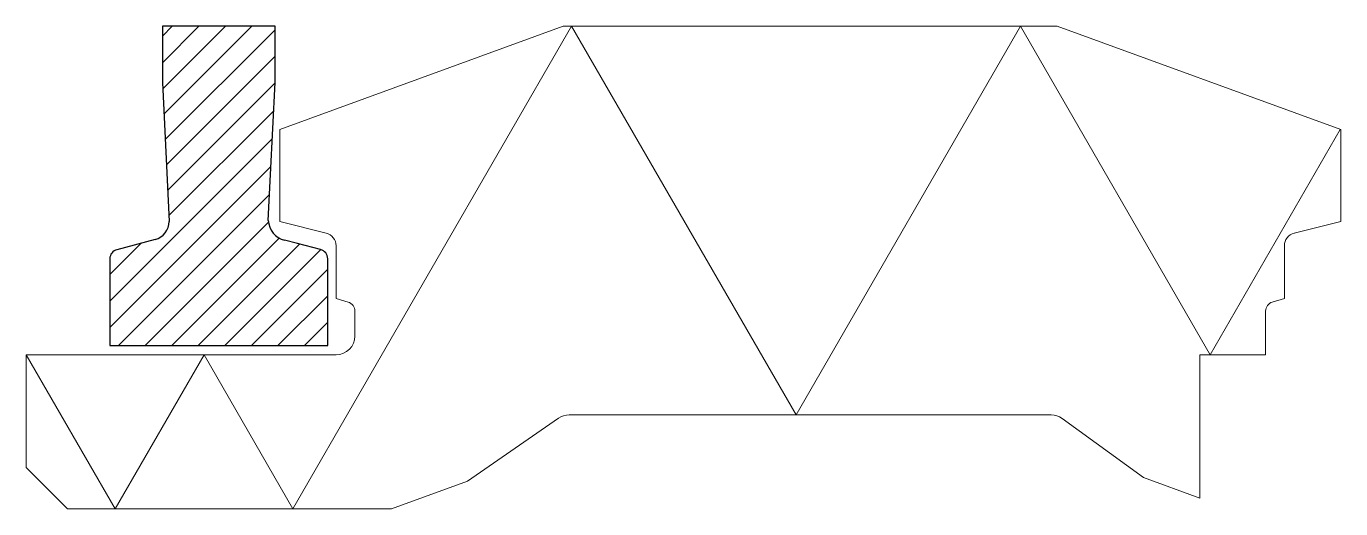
# Model space of a CAD drawing. Header units: metres. Extents: x -102 to 598, y -87 to 170.
import ezdxf

# ---------------------------------------------------------------- set-up
doc = ezdxf.new("R2010")
doc.units = ezdxf.units.M
doc.layers.add('A-DETL-GENF', color=92, linetype='Continuous', lineweight=18)

# ---------------------------------------------------------------- blocks, each defined once
blk = doc.blocks.new('23 VBI_PS-combinatie - RC 5_0 630-3540193-00_0 Basismaterialen')
at = {"layer": 'A-DETL-GENF', "lineweight": 5}
h = blk.add_hatch(dxfattribs=at)
h.set_pattern_fill('FP_132', color=256, style=0, pattern_type=2)
h.set_pattern_definition([(45, (9504.827, 7592.384), (-7.071068, 7.071068), [])])
h.paths.add_polyline_path([(-58, 0), (58, 0), (58, 46.16), (57.88, 47.26), (57.52, 48.3), (56.94, 49.24), (56.16, 50.03), (55.24, 50.63), (54.2, 51.01), (41.89, 54.28), (35, 56), (32.28, 57.06), (29.93, 58.78), (28.09, 61.05), (26.88, 63.7), (26.39, 66.58), (30, 140), (30, 170), (-30, 170), (-30, 140), (-26.37, 66.01), (-26.73, 63.44), (-27.74, 61.04), (-29.34, 58.99), (-31.41, 57.41), (-33.82, 56.42), (-54.28, 50.99), (-55.3, 50.6), (-56.21, 49.99), (-56.96, 49.2), (-57.53, 48.27), (-57.88, 47.24), (-58, 46.16)])
at = {"layer": 'A-DETL-GENF', "lineweight": 25}
for p, q in [((30, 170), (-30, 170)), ((-30, 170), (-30, 140)), ((30, 140), (30, 170)), ((-30, 140), (-26.37, 66.01)), ((26.39, 66.58), (30, 140)), ((-33.82, 56.42), (-54.28, 50.99)), ((41.89, 54.28), (35, 56)), ((54.2, 51.01), (41.89, 54.28)), ((-58, 46.16), (-58, 0)), ((58, 0), (58, 46.16)), ((-58, 0), (58, 0))]:
    blk.add_line(p, q, dxfattribs=at)
at = {"layer": 'A-DETL-GENF'}
for p, q in [((183.5, 170), (32.5, 115)), ((39.53, -87), (187.91, 170)), ((446.5, 170), (183.5, 170)), ((187.91, 170), (307.42, -37)), ((307.42, -37), (426.93, 170)), ((426.93, 170), (527.97, -5)), ((597.5, 115), (446.5, 170)), ((32.5, 115), (32.5, 66)), ((527.97, -5), (597.29, 115.08)), ((597.5, 66), (597.5, 115)), ((32.5, 66), (57.2, 59.83)), ((572.8, 59.83), (597.5, 66)), ((62.5, 53.03), (62.5, 25)), ((567.5, 25), (567.5, 53.03)), ((62.5, 25), (68.94, 23.07)), ((561.06, 23.07), (567.5, 25)), ((72.5, 18.28), (72.5, 5)), ((557.5, -5), (557.5, 18.28)), ((62.5, -5), (-102.5, -5)), ((-102.5, -5), (-102.5, -65)), ((-102.5, -5), (-55.16, -87)), ((-55.16, -87), (-7.81, -5)), ((-7.81, -5), (39.53, -87)), ((522.5, -81.36), (522.5, -5)), ((522.5, -5), (557.5, -5)), ((132.5, -72.25), (180.93, -38.77)), ((186.62, -37), (443.25, -37)), ((449.13, -38.91), (492.5, -70.43)), ((-102.5, -65), (-80.5, -87)), ((92.01, -87), (132.5, -72.25)), ((492.5, -70.43), (522.5, -81.36)), ((-80.5, -87), (92.01, -87))]:
    blk.add_line(p, q, dxfattribs=at)
at = {"layer": 'A-DETL-GENF', "lineweight": 25}
for centre, radius, start, end in [((-36.39, 66.11), 10.02, 284.86742, 359.47271), ((37.76, 67.03), 11.37, 182.28976, 255.96802), ((-53, 46.16), 5, 104.86742, 180), ((53, 46.16), 5, 0, 76.12545)]:
    blk.add_arc(centre, radius, start, end, dxfattribs=at)
at = {"layer": 'A-DETL-GENF'}
for centre, radius, start, end in [((55.5, 53.03), 7, 0, 75.96376), ((574.5, 53.03), 7, 104.03624, 180), ((67.5, 18.28), 5, 0, 73.30076), ((562.5, 18.28), 5, 106.69924, 180), ((62.5, 5), 10, 270, 0), ((186.62, -47), 10, 90, 124.65257), ((443.25, -47), 10, 53.99225, 90)]:
    blk.add_arc(centre, radius, start, end, dxfattribs=at)

msp = doc.modelspace()

# ---------------------------------------------------------------- block references
msp.add_blockref('23 VBI_PS-combinatie - RC 5_0 630-3540193-00_0 Basismaterialen', (0, 0))

doc.saveas('drawing.dxf')
